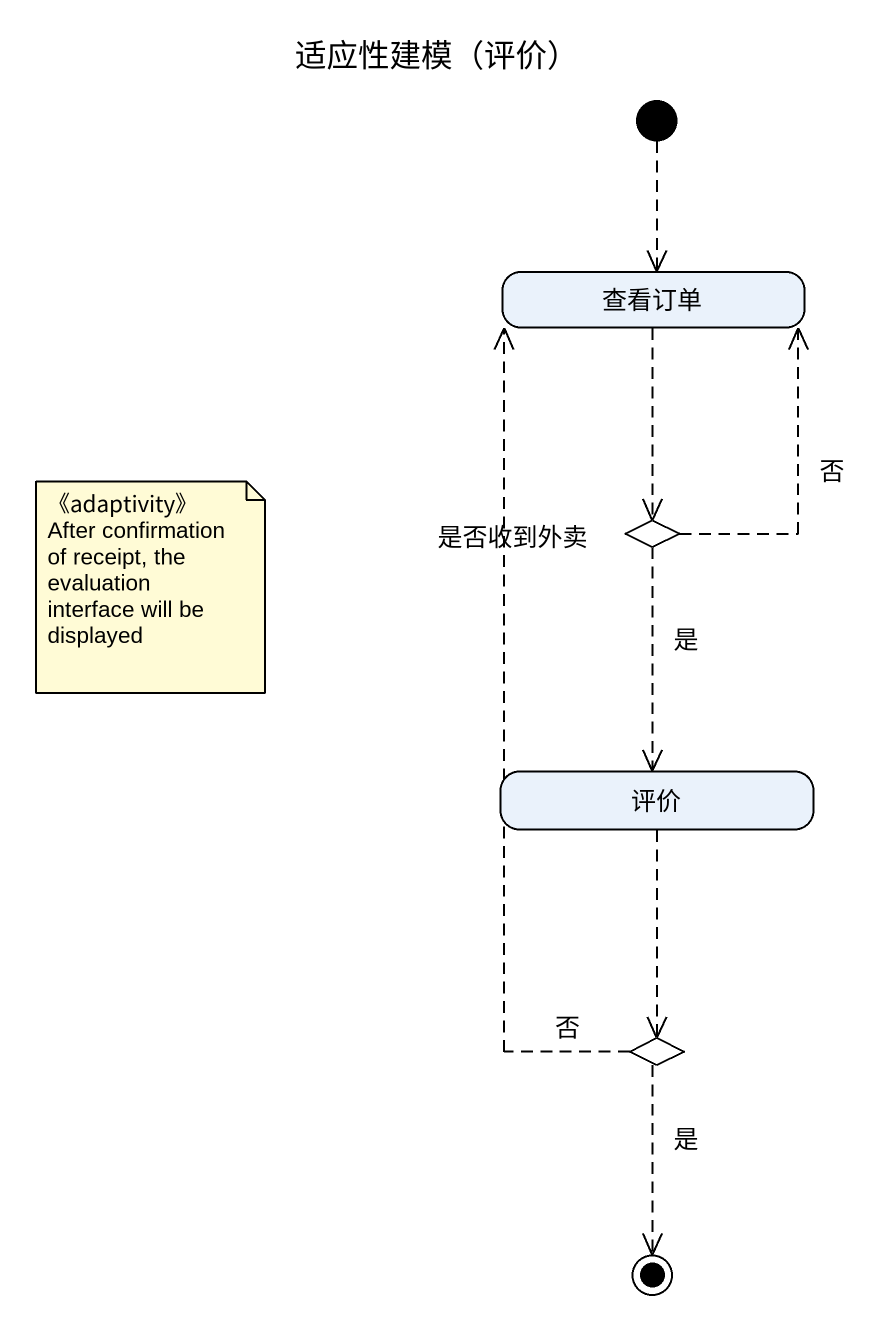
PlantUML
@startuml
title 适应性建模（评价）
hide empty description
state 查看订单
state 是否收到外卖 <<choice>>
state 评价
state choice1 <<choice>>
[*] -[dashed]-> 查看订单
查看订单 -[dashed]-> 是否收到外卖
是否收到外卖 -up[dashed]-> 查看订单 : 否
是否收到外卖 -[dashed]-> 评价 : 是
评价 -[dashed]-> choice1
choice1 -up[dashed]-> 查看订单 : 否
choice1 -[dashed]-> [*] : 是
note as N1
  《adaptivity》
  After confirmation of receipt, the evaluation interface will be displayed
end note
@enduml
